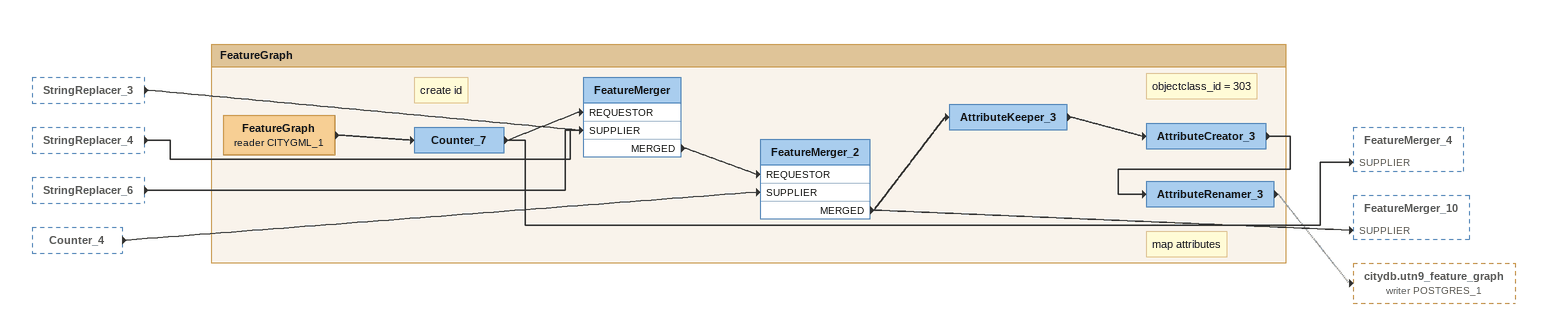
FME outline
StringReplacer_3 [outside]
    -> FeatureMerger [SUPPLIER]
StringReplacer_4 [outside]
    -> FeatureMerger [SUPPLIER]
StringReplacer_6 [outside]
    -> FeatureMerger [SUPPLIER]
Counter_4 [outside]
    -> FeatureMerger_2 [SUPPLIER]

Bookmark: FeatureGraph
FeatureGraph (reader CITYGML_1)
    -> Counter_7
Note: create id
Counter_7
    -> FeatureMerger [REQUESTOR]
    -> FeatureMerger_4 [SUPPLIER]
FeatureMerger
    MERGED -> FeatureMerger_2 [REQUESTOR]
FeatureMerger_2
    MERGED -> AttributeKeeper_3
    MERGED -> FeatureMerger_10 [SUPPLIER]
AttributeKeeper_3
    -> AttributeCreator_3
Note: objectclass_id = 303
AttributeCreator_3
    -> AttributeRenamer_3
Note: map attributes
AttributeRenamer_3
    -> citydb.utn9_feature_graph (writer POSTGRES_1) [off]
